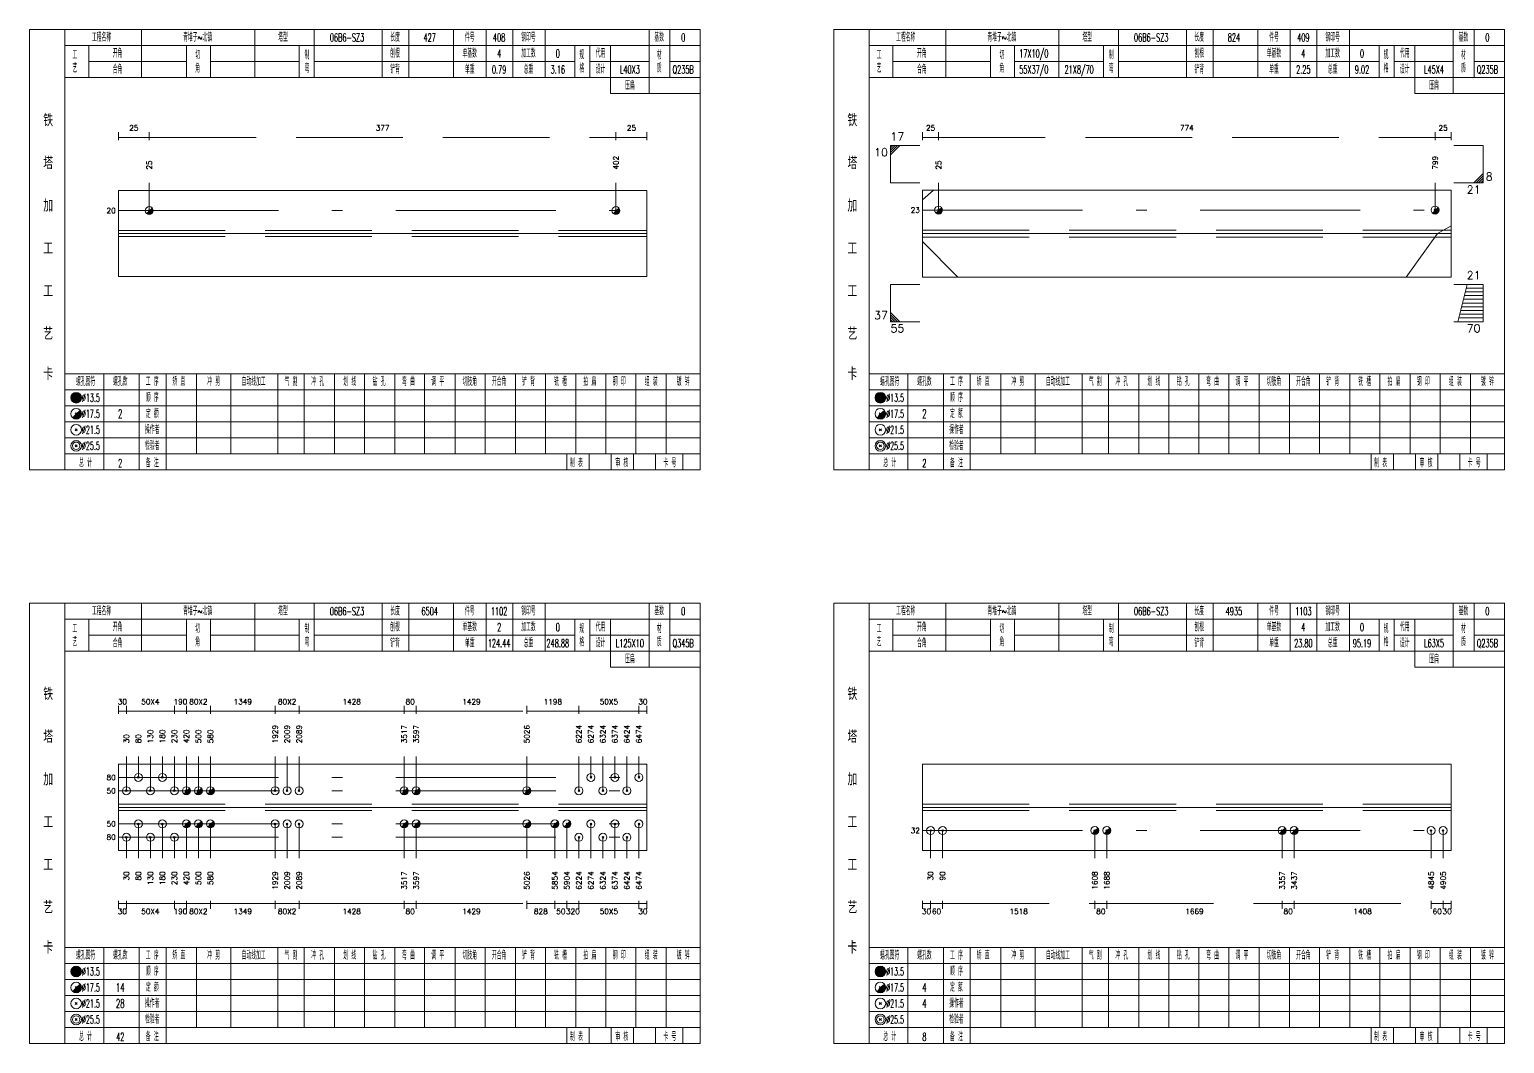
# Model space of a CAD drawing. Extents: x 0 to 30090, y 0 to 380.
# Drawn here: x 13563 to 14116, y 0 to 380 of the extents above; entities that cross this region are included whole.
import ezdxf
from ezdxf.enums import TextEntityAlignment as Align

# ---------------------------------------------------------------- set-up
doc = ezdxf.new("R2010")
doc.units = 0
doc.header["$LTSCALE"] = 20
doc.header["$MEASUREMENT"] = 0
doc.linetypes.add('一点画线', pattern=[5.2, 3, -1, 0.2, -1])
doc.linetypes.add('虚线', pattern=[2.75, 2, -0.75])
doc.layers.get('0').update_dxf_attribs({"linetype": 'CONTINUOUS', "lineweight": 25})
for name, color, linetype, lineweight in [('1', 7, 'CONTINUOUS', 25), ('4', 7, 'CONTINUOUS', 25), ('5', 7, 'CONTINUOUS', 25)]:
    doc.layers.add(name, color=color, linetype=linetype, lineweight=lineweight)
doc.styles.get("Standard").update_dxf_attribs({"font": 'simplex', "width": 0.7, "bigfont": 'gbhzfs.shx'})

# ---------------------------------------------------------------- blocks, each defined once
blk = doc.blocks.new('孔21.5')
at = {"layer": '5', "color": 7, "linetype": 'Continuous', "lineweight": 13}
for p, q in [((-0.2, -0.2), (0.2, 0.2)), ((-0.2, 0.2), (0.2, -0.2))]:
    blk.add_line(p, q, dxfattribs=at)
blk.add_circle((0, 0), 1, dxfattribs=at)
blk = doc.blocks.new('孔17.5')
at = {"layer": '5', "color": 7, "linetype": 'Continuous', "lineweight": 13}
for p, q in [((-0.2, -0.2), (0.2, 0.2)), ((-0.2, 0.2), (0.2, -0.2))]:
    blk.add_line(p, q, dxfattribs=at)
blk.add_circle((0, 0), 1, dxfattribs=at)
for radius in [0.9, 0.8, 0.7, 0.6, 0.5, 0.4, 0.3, 0.2, 0.1]:
    blk.add_arc((0, 0), radius, 225, 45, dxfattribs=at)

msp = doc.modelspace()

# ---------------------------------------------------------------- linework, layer by layer
at = {"color": 8, "linetype": '虚线', "lineweight": 9}
for p, q in [((13596.3, 338.5), (13596.3, 341.5)), ((13596.3, 339.5), (13607.9, 339.5)), ((13607.9, 338.5), (13607.9, 341.5)), ((13607.9, 338.5), (13607.9, 341.5)), ((13607.9, 339.5), (13782.8, 339.5)), ((13782.8, 338.5), (13782.8, 341.5)), ((13782.8, 338.5), (13782.8, 341.5)), ((13782.8, 339.5), (13794.4, 339.5)), ((13794.4, 338.5), (13794.4, 341.5)), ((13897.7, 338.5), (13897.7, 341.5)), ((13897.7, 339.5), (13903.71, 339.5)), ((13903.71, 338.5), (13903.71, 341.5)), ((13903.71, 338.5), (13903.71, 341.5)), ((13903.71, 339.5), (14089.79, 339.5)), ((14089.79, 338.5), (14089.79, 341.5)), ((14089.79, 338.5), (14089.79, 341.5)), ((14089.79, 339.5), (14095.8, 339.5)), ((14095.8, 338.5), (14095.8, 341.5)), ((13596.3, 123.5), (13596.3, 126.5)), ((13596.3, 124.5), (13599.3, 124.5)), ((13599.3, 123.5), (13599.3, 126.5)), ((13599.3, 123.5), (13599.3, 126.5)), ((13599.3, 124.5), (13617.3, 124.5)), ((13617.3, 123.5), (13617.3, 126.5)), ((13617.3, 123.5), (13617.3, 126.5)), ((13617.3, 124.5), (13621.8, 124.5)), ((13621.8, 123.5), (13621.8, 126.5)), ((13621.8, 123.5), (13621.8, 126.5)), ((13621.8, 124.5), (13630.8, 124.5)), ((13630.8, 123.5), (13630.8, 126.5)), ((13630.8, 123.5), (13630.8, 126.5)), ((13630.8, 124.5), (13655.05, 124.5)), ((13655.05, 123.5), (13655.05, 126.5)), ((13655.05, 123.5), (13655.05, 126.5)), ((13655.05, 124.5), (13664.05, 124.5)), ((13664.05, 123.5), (13664.05, 126.5)), ((13664.05, 123.5), (13664.05, 126.5)), ((13664.05, 124.5), (13703.42, 124.5)), ((13703.42, 123.5), (13703.42, 126.5)), ((13703.42, 123.5), (13703.42, 126.5)), ((13703.42, 124.5), (13707.92, 124.5)), ((13707.92, 123.5), (13707.92, 126.5)), ((13707.92, 123.5), (13707.92, 126.5)), ((13707.92, 124.5), (13749.38, 124.5)), ((13749.38, 123.5), (13749.38, 126.5)), ((13749.38, 123.5), (13749.38, 126.5)), ((13749.38, 124.5), (13768.9, 124.5)), ((13768.9, 123.5), (13768.9, 126.5)), ((13768.9, 123.5), (13768.9, 126.5)), ((13768.9, 124.5), (13791.4, 124.5)), ((13791.4, 123.5), (13791.4, 126.5)), ((13791.4, 123.5), (13791.4, 126.5)), ((13791.4, 124.5), (13794.4, 124.5)), ((13794.4, 123.5), (13794.4, 126.5)), ((13596.3, 53.5), (13596.3, 50.5)), ((13596.3, 52.5), (13599.3, 52.5)), ((13599.3, 53.5), (13599.3, 50.5)), ((13599.3, 53.5), (13599.3, 50.5)), ((13599.3, 52.5), (13617.3, 52.5)), ((13617.3, 53.5), (13617.3, 50.5)), ((13617.3, 53.5), (13617.3, 50.5)), ((13617.3, 52.5), (13621.8, 52.5)), ((13621.8, 53.5), (13621.8, 50.5)), ((13621.8, 53.5), (13621.8, 50.5)), ((13621.8, 52.5), (13630.8, 52.5)), ((13630.8, 53.5), (13630.8, 50.5)), ((13630.8, 53.5), (13630.8, 50.5)), ((13630.8, 52.5), (13655.05, 52.5)), ((13655.05, 53.5), (13655.05, 50.5)), ((13655.05, 53.5), (13655.05, 50.5)), ((13655.05, 52.5), (13664.05, 52.5)), ((13664.05, 53.5), (13664.05, 50.5)), ((13664.05, 53.5), (13664.05, 50.5)), ((13664.05, 52.5), (13703.42, 52.5)), ((13703.42, 53.5), (13703.42, 50.5)), ((13703.42, 53.5), (13703.42, 50.5)), ((13703.42, 52.5), (13707.92, 52.5)), ((13707.92, 53.5), (13707.92, 50.5)), ((13707.92, 53.5), (13707.92, 50.5)), ((13707.92, 52.5), (13749.38, 52.5)), ((13749.38, 53.5), (13749.38, 50.5)), ((13749.38, 53.5), (13749.38, 50.5)), ((13749.38, 52.5), (13759.9, 52.5)), ((13759.9, 53.5), (13759.9, 50.5)), ((13759.9, 53.5), (13759.9, 50.5)), ((13759.9, 52.5), (13764.4, 52.5)), ((13764.4, 53.5), (13764.4, 50.5)), ((13764.4, 53.5), (13764.4, 50.5)), ((13764.4, 52.5), (13768.9, 52.5)), ((13768.9, 53.5), (13768.9, 50.5)), ((13768.9, 53.5), (13768.9, 50.5)), ((13768.9, 52.5), (13791.4, 52.5)), ((13791.4, 53.5), (13791.4, 50.5)), ((13791.4, 53.5), (13791.4, 50.5)), ((13791.4, 52.5), (13794.4, 52.5)), ((13794.4, 53.5), (13794.4, 50.5)), ((13897.7, 53.5), (13897.7, 50.5)), ((13897.7, 52.5), (13900.7, 52.5)), ((13900.7, 53.5), (13900.7, 50.5)), ((13900.7, 53.5), (13900.7, 50.5)), ((13900.7, 52.5), (13905.2, 52.5)), ((13905.2, 53.5), (13905.2, 50.5)), ((13905.2, 53.5), (13905.2, 50.5)), ((13905.2, 52.5), (13962.25, 52.5)), ((13962.25, 53.5), (13962.25, 50.5)), ((13962.25, 53.5), (13962.25, 50.5)), ((13962.25, 52.5), (13966.75, 52.5)), ((13966.75, 53.5), (13966.75, 50.5)), ((13966.75, 53.5), (13966.75, 50.5)), ((13966.75, 52.5), (14032.46, 52.5)), ((14032.46, 53.5), (14032.46, 50.5)), ((14032.46, 53.5), (14032.46, 50.5)), ((14032.46, 52.5), (14036.96, 52.5)), ((14036.96, 53.5), (14036.96, 50.5)), ((14036.96, 53.5), (14036.96, 50.5)), ((14036.96, 52.5), (14088.3, 52.5)), ((14088.3, 53.5), (14088.3, 50.5)), ((14088.3, 53.5), (14088.3, 50.5)), ((14088.3, 52.5), (14092.8, 52.5)), ((14092.8, 53.5), (14092.8, 50.5)), ((14092.8, 53.5), (14092.8, 50.5)), ((14092.8, 52.5), (14095.8, 52.5)), ((14095.8, 53.5), (14095.8, 50.5))]:
    msp.add_line(p, q, dxfattribs=at)
at = {"color": 7, "linetype": 'Continuous', "lineweight": 13}
for p, q in [((13885.7, 336.5), (13896.7, 336.5)), ((13885.7, 322.5), (13885.7, 336.5)), ((13886.57, 336.5), (13885.7, 335.62)), ((13887.45, 336.5), (13885.7, 334.75)), ((13888.32, 336.5), (13885.7, 333.88)), ((13889.2, 336.5), (13885.7, 333)), ((14107.8, 336.5), (14096.8, 336.5)), ((14107.8, 322.5), (14107.8, 336.5)), ((13607.9, 312.12), (13607.9, 322.5)), ((13782.8, 312.12), (13782.8, 322.5)), ((13885.7, 322.5), (13896.7, 322.5)), ((13903.71, 312.33), (13903.71, 322.5)), ((14089.79, 312.33), (14089.79, 322.5)), ((14107.8, 322.5), (14096.8, 322.5)), ((14104.3, 322.5), (14107.8, 326)), ((14105.17, 322.5), (14107.8, 325.12)), ((14106.05, 322.5), (14107.8, 324.25)), ((14106.92, 322.5), (14107.8, 323.38)), ((13897.7, 316.2), (13901.79, 319.83)), ((14095.8, 306.4), (14090.75, 303.5)), ((13897.7, 300.6), (13910.92, 287.17)), ((14090.75, 303.5), (14078.97, 287.17)), ((13885.7, 284.5), (13896.7, 284.5)), ((13885.7, 284.5), (13885.7, 270.5)), ((14107.8, 284.5), (14096.8, 284.5)), ((14101.8, 284.5), (14098.3, 270.5)), ((14107.8, 283.1), (14101.45, 283.1)), ((14107.8, 284.5), (14107.8, 270.5)), ((14107.8, 277.5), (14100.05, 277.5)), ((14107.8, 278.9), (14100.4, 278.9)), ((14107.8, 280.3), (14100.75, 280.3)), ((14107.8, 281.7), (14101.1, 281.7)), ((13889.2, 270.5), (13885.7, 274)), ((13888.32, 270.5), (13885.7, 273.12)), ((13887.45, 270.5), (13885.7, 272.25)), ((13886.57, 270.5), (13885.7, 271.38)), ((14107.8, 271.9), (14098.65, 271.9)), ((14107.8, 273.3), (14099, 273.3)), ((14107.8, 274.7), (14099.35, 274.7)), ((14107.8, 276.1), (14099.7, 276.1)), ((13885.7, 270.5), (13896.7, 270.5)), ((14107.8, 270.5), (14096.8, 270.5)), ((13599.3, 94.7), (13599.3, 107.5)), ((13603.8, 99.7), (13603.8, 107.5)), ((13608.3, 94.7), (13608.3, 107.5)), ((13612.8, 99.7), (13612.8, 107.5)), ((13617.3, 94.7), (13617.3, 107.5)), ((13621.8, 94.7), (13621.8, 107.5)), ((13626.3, 94.7), (13626.3, 107.5)), ((13630.8, 94.7), (13630.8, 107.5)), ((13655.05, 94.7), (13655.05, 107.5)), ((13659.55, 94.7), (13659.55, 107.5)), ((13664.05, 94.7), (13664.05, 107.5)), ((13703.42, 94.7), (13703.42, 107.5)), ((13707.92, 94.7), (13707.92, 107.5)), ((13749.38, 94.7), (13749.38, 107.5)), ((13768.9, 94.7), (13768.9, 107.5)), ((13773.4, 99.7), (13773.4, 107.5)), ((13777.9, 94.7), (13777.9, 107.5)), ((13782.4, 99.7), (13782.4, 107.5)), ((13786.9, 94.7), (13786.9, 107.5)), ((13791.4, 99.7), (13791.4, 107.5)), ((13603.8, 82.3), (13603.8, 69.5)), ((13612.8, 82.3), (13612.8, 69.5)), ((13621.8, 82.3), (13621.8, 69.5)), ((13626.3, 82.3), (13626.3, 69.5)), ((13630.8, 82.3), (13630.8, 69.5)), ((13655.05, 82.3), (13655.05, 69.5)), ((13659.55, 82.3), (13659.55, 69.5)), ((13664.05, 82.3), (13664.05, 69.5)), ((13703.42, 82.3), (13703.42, 69.5)), ((13707.92, 82.3), (13707.92, 69.5)), ((13749.38, 82.3), (13749.38, 69.5)), ((13759.9, 82.3), (13759.9, 69.5)), ((13764.4, 82.3), (13764.4, 69.5)), ((13773.4, 82.3), (13773.4, 69.5)), ((13782.4, 82.3), (13782.4, 69.5)), ((13791.4, 82.3), (13791.4, 69.5)), ((13900.7, 79.81), (13900.7, 69.5)), ((13905.2, 79.81), (13905.2, 69.5)), ((13962.25, 79.81), (13962.25, 69.5)), ((13966.75, 79.81), (13966.75, 69.5)), ((14032.46, 79.81), (14032.46, 69.5)), ((14036.96, 79.81), (14036.96, 69.5)), ((14088.3, 79.81), (14088.3, 69.5)), ((14092.8, 79.81), (14092.8, 69.5)), ((13599.3, 77.3), (13599.3, 69.5)), ((13608.3, 77.3), (13608.3, 69.5)), ((13617.3, 77.3), (13617.3, 69.5)), ((13768.9, 77.3), (13768.9, 69.5)), ((13777.9, 77.3), (13777.9, 69.5)), ((13786.9, 77.3), (13786.9, 69.5))]:
    msp.add_line(p, q, dxfattribs=at)
at = {"color": 7, "linetype": 'Continuous', "lineweight": 18}
for p, q in [((13596.3, 319.62), (13596.3, 287.38)), ((13596.3, 319.62), (13794.4, 319.62)), ((13794.4, 319.62), (13794.4, 287.38)), ((13897.7, 319.83), (13897.7, 287.17)), ((13897.7, 319.83), (14095.8, 319.83)), ((14095.8, 319.83), (14095.8, 287.17)), ((13596.3, 303.5), (13794.4, 303.5)), ((13897.7, 303.5), (14095.8, 303.5)), ((13596.3, 104.7), (13596.3, 72.3)), ((13596.3, 104.7), (13794.4, 104.7)), ((13794.4, 104.7), (13794.4, 72.3)), ((13897.7, 104.69), (13897.7, 72.31)), ((13897.7, 104.69), (14095.8, 104.69)), ((14095.8, 104.69), (14095.8, 72.31)), ((13596.3, 88.5), (13794.4, 88.5)), ((13897.7, 88.5), (14095.8, 88.5))]:
    msp.add_line(p, q, dxfattribs=at)
at = {"color": 3, "linetype": '一点画线', "lineweight": 13}
for p, q in [((13596.3, 312.12), (13794.4, 312.12)), ((13897.7, 312.33), (14095.8, 312.33)), ((13596.3, 99.7), (13794.4, 99.7)), ((13596.3, 94.7), (13794.4, 94.7)), ((13596.3, 82.3), (13794.4, 82.3)), ((13897.7, 79.81), (14095.8, 79.81)), ((13596.3, 77.3), (13794.4, 77.3))]:
    msp.add_line(p, q, dxfattribs=at)
at = {"color": 1, "linetype": '虚线', "lineweight": 18}
for p, q in [((13596.3, 304.62), (13794.4, 304.62)), ((13897.7, 304.83), (14095.8, 304.83)), ((13596.3, 302.38), (13794.4, 302.38)), ((13897.7, 302.17), (14095.8, 302.17)), ((13596.3, 89.7), (13794.4, 89.7)), ((13897.7, 89.69), (14095.8, 89.69)), ((13596.3, 87.3), (13794.4, 87.3)), ((13897.7, 87.31), (14095.8, 87.31))]:
    msp.add_line(p, q, dxfattribs=at)
at = {"layer": '1', "color": 7, "linetype": 'Continuous', "lineweight": 18}
for p, q in [((13596.3, 287.38), (13794.4, 287.38)), ((13897.7, 287.17), (14095.8, 287.17)), ((13596.3, 72.3), (13794.4, 72.3)), ((13897.7, 72.31), (14095.8, 72.31))]:
    msp.add_line(p, q, dxfattribs=at)
at = {"layer": '4', "color": 1, "linetype": 'Continuous', "lineweight": 18}
for p, q in [((13576.3, 215), (13576.3, 380)), ((13605, 362), (13605, 380)), ((13647.4, 362), (13647.4, 380)), ((13669.7, 362), (13669.7, 380)), ((13695.2, 362), (13695.2, 380)), ((13705.2, 362), (13705.2, 380)), ((13721.9, 362), (13721.9, 380)), ((13734.1, 362), (13734.1, 380)), ((13744.1, 362), (13744.1, 380)), ((13756.3, 362), (13756.3, 380)), ((13795.2, 356), (13795.2, 380)), ((13803, 362), (13803, 380)), ((13877.7, 215), (13877.7, 380)), ((13906.4, 362), (13906.4, 380)), ((13948.8, 362), (13948.8, 380)), ((13971.1, 362), (13971.1, 380)), ((13996.6, 362), (13996.6, 380)), ((14006.6, 362), (14006.6, 380)), ((14023.3, 362), (14023.3, 380)), ((14035.5, 362), (14035.5, 380)), ((14045.5, 362), (14045.5, 380)), ((14057.7, 362), (14057.7, 380)), ((14096.6, 356), (14096.6, 380)), ((14104.4, 362), (14104.4, 380)), ((13576.3, 374), (13814.4, 374)), ((13585.2, 362), (13585.2, 374)), ((13621.8, 362), (13621.8, 374)), ((13630.8, 362), (13630.8, 374)), ((13664.1, 362), (13664.1, 374)), ((13767.4, 362), (13767.4, 374)), ((13773, 362), (13773, 374)), ((13780.8, 356), (13780.8, 374)), ((13877.7, 374), (14115.8, 374)), ((13886.6, 362), (13886.6, 374)), ((13923.2, 362), (13923.2, 374)), ((13932.2, 362), (13932.2, 374)), ((13965.5, 362), (13965.5, 374)), ((14068.8, 362), (14068.8, 374)), ((14074.4, 362), (14074.4, 374)), ((14082.2, 356), (14082.2, 374)), ((13585.2, 368), (13621.8, 368)), ((13630.8, 368), (13664.1, 368)), ((13669.7, 368), (13767.4, 368)), ((13773, 368), (13795.2, 368)), ((13803, 368), (13814.4, 368)), ((13886.6, 368), (13923.2, 368)), ((13932.2, 368), (13965.5, 368)), ((13971.1, 368), (14068.8, 368)), ((14074.4, 368), (14096.6, 368)), ((14104.4, 368), (14115.8, 368)), ((13576.3, 362), (13814.4, 362)), ((13877.7, 362), (14115.8, 362)), ((13780.8, 356), (13814.4, 356)), ((14082.2, 356), (14115.8, 356)), ((13576.3, 251), (13814.4, 251)), ((13590.8, 215), (13590.8, 251)), ((13604.1, 215), (13604.1, 251)), ((13614.2, 215), (13614.2, 251)), ((13625.6, 221), (13625.6, 251)), ((13638.5, 221), (13638.5, 251)), ((13656.1, 221), (13656.1, 251)), ((13666, 221), (13666, 251)), ((13677.3, 221), (13677.3, 251)), ((13688.6, 221), (13688.6, 251)), ((13699.9, 221), (13699.9, 251)), ((13711.1, 221), (13711.1, 251)), ((13722.5, 221), (13722.5, 251)), ((13733.8, 221), (13733.8, 251)), ((13745.1, 221), (13745.1, 251)), ((13756.4, 221), (13756.4, 251)), ((13767.7, 221), (13767.7, 251)), ((13779, 221), (13779, 251)), ((13790.3, 221), (13790.3, 251)), ((13801.6, 221), (13801.6, 251)), ((13877.7, 251), (14115.8, 251)), ((13892.2, 215), (13892.2, 251)), ((13905.5, 215), (13905.5, 251)), ((13915.6, 215), (13915.6, 251)), ((13927, 221), (13927, 251)), ((13939.9, 221), (13939.9, 251)), ((13957.5, 221), (13957.5, 251)), ((13967.4, 221), (13967.4, 251)), ((13978.7, 221), (13978.7, 251)), ((13990, 221), (13990, 251)), ((14001.3, 221), (14001.3, 251)), ((14012.5, 221), (14012.5, 251)), ((14023.9, 221), (14023.9, 251)), ((14035.2, 221), (14035.2, 251)), ((14046.5, 221), (14046.5, 251)), ((14057.8, 221), (14057.8, 251)), ((14069.1, 221), (14069.1, 251)), ((14080.4, 221), (14080.4, 251)), ((14091.7, 221), (14091.7, 251)), ((14103, 221), (14103, 251)), ((13576.3, 245), (13814.4, 245)), ((13877.7, 245), (14115.8, 245)), ((13576.3, 239), (13814.4, 239)), ((13877.7, 239), (14115.8, 239)), ((13576.3, 233), (13814.4, 233)), ((13877.7, 233), (14115.8, 233)), ((13576.3, 227), (13814.4, 227)), ((13877.7, 227), (14115.8, 227)), ((13576.3, 221), (13814.4, 221)), ((13764.4, 215), (13764.4, 221)), ((13772.8, 215), (13772.8, 221)), ((13781, 215), (13781, 221)), ((13789.4, 215), (13789.4, 221)), ((13797.6, 215), (13797.6, 221)), ((13807.9, 215), (13807.9, 221)), ((13877.7, 221), (14115.8, 221)), ((14065.8, 215), (14065.8, 221)), ((14074.2, 215), (14074.2, 221)), ((14082.4, 215), (14082.4, 221)), ((14090.8, 215), (14090.8, 221)), ((14099, 215), (14099, 221)), ((14109.3, 215), (14109.3, 221)), ((13576.3, 0), (13576.3, 165)), ((13605, 147), (13605, 165)), ((13647.4, 147), (13647.4, 165)), ((13669.7, 147), (13669.7, 165)), ((13695.2, 147), (13695.2, 165)), ((13705.2, 147), (13705.2, 165)), ((13721.9, 147), (13721.9, 165)), ((13734.1, 147), (13734.1, 165)), ((13744.1, 147), (13744.1, 165)), ((13756.3, 147), (13756.3, 165)), ((13795.2, 141), (13795.2, 165)), ((13803, 147), (13803, 165)), ((13877.7, 0), (13877.7, 165)), ((13906.4, 147), (13906.4, 165)), ((13948.8, 147), (13948.8, 165)), ((13971.1, 147), (13971.1, 165)), ((13996.6, 147), (13996.6, 165)), ((14006.6, 147), (14006.6, 165)), ((14023.3, 147), (14023.3, 165)), ((14035.5, 147), (14035.5, 165)), ((14045.5, 147), (14045.5, 165)), ((14057.7, 147), (14057.7, 165)), ((14096.6, 141), (14096.6, 165)), ((14104.4, 147), (14104.4, 165)), ((13576.3, 159), (13814.4, 159)), ((13585.2, 147), (13585.2, 159)), ((13621.8, 147), (13621.8, 159)), ((13630.8, 147), (13630.8, 159)), ((13664.1, 147), (13664.1, 159)), ((13767.4, 147), (13767.4, 159)), ((13773, 147), (13773, 159)), ((13780.8, 141), (13780.8, 159)), ((13877.7, 159), (14115.8, 159)), ((13886.6, 147), (13886.6, 159)), ((13923.2, 147), (13923.2, 159)), ((13932.2, 147), (13932.2, 159)), ((13965.5, 147), (13965.5, 159)), ((14068.8, 147), (14068.8, 159)), ((14074.4, 147), (14074.4, 159)), ((14082.2, 141), (14082.2, 159)), ((13585.2, 153), (13621.8, 153)), ((13630.8, 153), (13664.1, 153)), ((13669.7, 153), (13767.4, 153)), ((13773, 153), (13795.2, 153)), ((13803, 153), (13814.4, 153)), ((13886.6, 153), (13923.2, 153)), ((13932.2, 153), (13965.5, 153)), ((13971.1, 153), (14068.8, 153)), ((14074.4, 153), (14096.6, 153)), ((14104.4, 153), (14115.8, 153)), ((13576.3, 147), (13814.4, 147)), ((13877.7, 147), (14115.8, 147)), ((13780.8, 141), (13814.4, 141)), ((14082.2, 141), (14115.8, 141)), ((13576.3, 36), (13814.4, 36)), ((13590.8, 0), (13590.8, 36)), ((13604.1, 0), (13604.1, 36)), ((13614.2, 0), (13614.2, 36)), ((13625.6, 6), (13625.6, 36)), ((13638.5, 6), (13638.5, 36)), ((13656.1, 6), (13656.1, 36)), ((13666, 6), (13666, 36)), ((13677.3, 6), (13677.3, 36)), ((13688.6, 6), (13688.6, 36)), ((13699.9, 6), (13699.9, 36)), ((13711.1, 6), (13711.1, 36)), ((13722.5, 6), (13722.5, 36)), ((13733.8, 6), (13733.8, 36)), ((13745.1, 6), (13745.1, 36)), ((13756.4, 6), (13756.4, 36)), ((13767.7, 6), (13767.7, 36)), ((13779, 6), (13779, 36)), ((13790.3, 6), (13790.3, 36)), ((13801.6, 6), (13801.6, 36)), ((13877.7, 36), (14115.8, 36)), ((13892.2, 0), (13892.2, 36)), ((13905.5, 0), (13905.5, 36)), ((13915.6, 0), (13915.6, 36)), ((13927, 6), (13927, 36)), ((13939.9, 6), (13939.9, 36)), ((13957.5, 6), (13957.5, 36)), ((13967.4, 6), (13967.4, 36)), ((13978.7, 6), (13978.7, 36)), ((13990, 6), (13990, 36)), ((14001.3, 6), (14001.3, 36)), ((14012.5, 6), (14012.5, 36)), ((14023.9, 6), (14023.9, 36)), ((14035.2, 6), (14035.2, 36)), ((14046.5, 6), (14046.5, 36)), ((14057.8, 6), (14057.8, 36)), ((14069.1, 6), (14069.1, 36)), ((14080.4, 6), (14080.4, 36)), ((14091.7, 6), (14091.7, 36)), ((14103, 6), (14103, 36)), ((13576.3, 30), (13814.4, 30)), ((13877.7, 30), (14115.8, 30)), ((13576.3, 24), (13814.4, 24)), ((13877.7, 24), (14115.8, 24)), ((13576.3, 18), (13814.4, 18)), ((13877.7, 18), (14115.8, 18)), ((13576.3, 12), (13814.4, 12)), ((13877.7, 12), (14115.8, 12)), ((13576.3, 6), (13814.4, 6)), ((13764.4, 0), (13764.4, 6)), ((13772.8, 0), (13772.8, 6)), ((13781, 0), (13781, 6)), ((13789.4, 0), (13789.4, 6)), ((13797.6, 0), (13797.6, 6)), ((13807.9, 0), (13807.9, 6)), ((13877.7, 6), (14115.8, 6)), ((14065.8, 0), (14065.8, 6)), ((14074.2, 0), (14074.2, 6)), ((14082.4, 0), (14082.4, 6)), ((14090.8, 0), (14090.8, 6)), ((14099, 0), (14099, 6)), ((14109.3, 0), (14109.3, 6))]:
    msp.add_line(p, q, dxfattribs=at)
at = {"layer": '4', "color": 7, "linetype": 'Continuous', "lineweight": 13}
for p, q in [((13580.3, 241.8), (13580.7, 242.2)), ((13580.7, 241.8), (13580.3, 242.2)), ((13881.7, 241.8), (13882.1, 242.2)), ((13882.1, 241.8), (13881.7, 242.2)), ((13580.1, 235.6), (13580.9, 236.4)), ((13580.1, 236.4), (13580.9, 235.6)), ((13881.5, 235.6), (13882.3, 236.4)), ((13881.5, 236.4), (13882.3, 235.6)), ((13580.1, 229.6), (13580.9, 230.4)), ((13580.1, 230.4), (13580.9, 229.6)), ((13881.5, 229.6), (13882.3, 230.4)), ((13881.5, 230.4), (13882.3, 229.6)), ((13580.1, 223.6), (13580.9, 224.4)), ((13580.1, 224.4), (13580.9, 223.6)), ((13881.5, 223.6), (13882.3, 224.4)), ((13881.5, 224.4), (13882.3, 223.6)), ((13580.3, 26.8), (13580.7, 27.2)), ((13580.7, 26.8), (13580.3, 27.2)), ((13881.7, 26.8), (13882.1, 27.2)), ((13882.1, 26.8), (13881.7, 27.2)), ((13580.1, 20.6), (13580.9, 21.4)), ((13580.1, 21.4), (13580.9, 20.6)), ((13881.5, 20.6), (13882.3, 21.4)), ((13881.5, 21.4), (13882.3, 20.6)), ((13580.1, 14.6), (13580.9, 15.4)), ((13580.1, 15.4), (13580.9, 14.6)), ((13881.5, 14.6), (13882.3, 15.4)), ((13881.5, 15.4), (13882.3, 14.6)), ((13580.1, 8.6), (13580.9, 9.4)), ((13580.1, 9.4), (13580.9, 8.6)), ((13881.5, 8.6), (13882.3, 9.4)), ((13881.5, 9.4), (13882.3, 8.6))]:
    msp.add_line(p, q, dxfattribs=at)
at = {"layer": '4', "color": 1, "linetype": 'Continuous', "lineweight": 18}
for points in [[(13563, 380), (13563, 215), (13814.4, 215), (13814.4, 380)], [(13864.4, 380), (13864.4, 215), (14115.8, 215), (14115.8, 380)], [(13563, 165), (13563, 0), (13814.4, 0), (13814.4, 165)], [(13864.4, 165), (13864.4, 0), (14115.8, 0), (14115.8, 165)]]:
    msp.add_lwpolyline(points, close=True, dxfattribs=at)
at = {"layer": '4', "color": 7, "linetype": 'Continuous', "lineweight": 13}
for centre, radius in [((13580.5, 242), 2), ((13580.5, 242), 1.8), ((13580.5, 242), 1.6), ((13580.5, 242), 1.4), ((13881.9, 242), 2), ((13881.9, 242), 1.8), ((13881.9, 242), 1.6), ((13881.9, 242), 1.4), ((13580.5, 236), 2), ((13580.5, 242), 1.2), ((13580.5, 242), 1), ((13580.5, 242), 0.8), ((13580.5, 242), 0.6), ((13580.5, 242), 0.4), ((13580.5, 242), 0.2), ((13881.9, 236), 2), ((13881.9, 242), 1.2), ((13881.9, 242), 1), ((13881.9, 242), 0.8), ((13881.9, 242), 0.6), ((13881.9, 242), 0.4), ((13881.9, 242), 0.2), ((13580.5, 230), 2), ((13881.9, 230), 2), ((13580.5, 224), 2), ((13580.5, 224), 1.4), ((13881.9, 224), 2), ((13881.9, 224), 1.4), ((13580.5, 27), 2), ((13580.5, 27), 1.8), ((13580.5, 27), 1.6), ((13580.5, 27), 1.4), ((13580.5, 27), 1.2), ((13580.5, 27), 1), ((13580.5, 27), 0.8), ((13881.9, 27), 2), ((13881.9, 27), 1.8), ((13881.9, 27), 1.6), ((13881.9, 27), 1.4), ((13881.9, 27), 1.2), ((13881.9, 27), 1), ((13881.9, 27), 0.8), ((13580.5, 21), 2), ((13580.5, 27), 0.6), ((13580.5, 27), 0.4), ((13580.5, 27), 0.2), ((13881.9, 21), 2), ((13881.9, 27), 0.6), ((13881.9, 27), 0.4), ((13881.9, 27), 0.2), ((13580.5, 15), 2), ((13881.9, 15), 2), ((13580.5, 9), 2), ((13580.5, 9), 1.4), ((13881.9, 9), 2), ((13881.9, 9), 1.4)]:
    msp.add_circle(centre, radius, dxfattribs=at)
for centre, radius in [((13580.5, 236), 1.8), ((13580.5, 236), 1.6), ((13580.5, 236), 1.4), ((13580.5, 236), 1.2), ((13580.5, 236), 1), ((13580.5, 236), 0.8), ((13580.5, 236), 0.6), ((13580.5, 236), 0.4), ((13580.5, 236), 0.2), ((13881.9, 236), 1.8), ((13881.9, 236), 1.6), ((13881.9, 236), 1.4), ((13881.9, 236), 1.2), ((13881.9, 236), 1), ((13881.9, 236), 0.8), ((13881.9, 236), 0.6), ((13881.9, 236), 0.4), ((13881.9, 236), 0.2), ((13580.5, 21), 1.8), ((13580.5, 21), 1.6), ((13881.9, 21), 1.8), ((13881.9, 21), 1.6), ((13580.5, 21), 1.4), ((13580.5, 21), 1.2), ((13580.5, 21), 1), ((13580.5, 21), 0.8), ((13580.5, 21), 0.6), ((13580.5, 21), 0.4), ((13580.5, 21), 0.2), ((13881.9, 21), 1.4), ((13881.9, 21), 1.2), ((13881.9, 21), 1), ((13881.9, 21), 0.8), ((13881.9, 21), 0.6), ((13881.9, 21), 0.4), ((13881.9, 21), 0.2)]:
    msp.add_arc(centre, radius, 225, 45, dxfattribs=at)

# ---------------------------------------------------------------- block references
at = {"color": 7, "linetype": 'Continuous', "lineweight": 13, "xscale": 1.5, "yscale": 1.5, "zscale": 1.5}
for name, p in [('孔17.5', (13607.9, 312.12)), ('孔17.5', (13782.8, 312.12)), ('孔17.5', (13903.71, 312.33)), ('孔17.5', (14089.79, 312.33)), ('孔21.5', (13603.8, 99.7)), ('孔21.5', (13612.8, 99.7)), ('孔21.5', (13773.4, 99.7)), ('孔21.5', (13782.4, 99.7)), ('孔21.5', (13791.4, 99.7)), ('孔21.5', (13599.3, 94.7)), ('孔21.5', (13608.3, 94.7)), ('孔21.5', (13617.3, 94.7)), ('孔17.5', (13621.8, 94.7)), ('孔17.5', (13626.3, 94.7)), ('孔17.5', (13630.8, 94.7)), ('孔21.5', (13655.05, 94.7)), ('孔21.5', (13659.55, 94.7)), ('孔21.5', (13664.05, 94.7)), ('孔17.5', (13703.42, 94.7)), ('孔17.5', (13707.92, 94.7)), ('孔17.5', (13749.38, 94.7)), ('孔21.5', (13768.9, 94.7)), ('孔21.5', (13777.9, 94.7)), ('孔21.5', (13786.9, 94.7))]:
    msp.add_blockref(name, p, dxfattribs=at)
at = {"layer": '1', "color": 7, "linetype": 'Continuous', "lineweight": 13, "xscale": 1.5, "yscale": 1.5, "zscale": 1.5}
for name, p in [('孔21.5', (13603.8, 82.3)), ('孔21.5', (13612.8, 82.3)), ('孔17.5', (13621.8, 82.3)), ('孔17.5', (13626.3, 82.3)), ('孔17.5', (13630.8, 82.3)), ('孔21.5', (13655.05, 82.3)), ('孔21.5', (13659.55, 82.3)), ('孔21.5', (13664.05, 82.3)), ('孔17.5', (13703.42, 82.3)), ('孔17.5', (13707.92, 82.3)), ('孔17.5', (13749.38, 82.3)), ('孔17.5', (13759.9, 82.3)), ('孔17.5', (13764.4, 82.3)), ('孔21.5', (13773.4, 82.3)), ('孔21.5', (13782.4, 82.3)), ('孔21.5', (13791.4, 82.3)), ('孔21.5', (13599.3, 77.3)), ('孔21.5', (13608.3, 77.3)), ('孔21.5', (13617.3, 77.3)), ('孔21.5', (13768.9, 77.3)), ('孔21.5', (13777.9, 77.3)), ('孔21.5', (13786.9, 77.3)), ('孔21.5', (13900.7, 79.81)), ('孔21.5', (13905.2, 79.81)), ('孔17.5', (13962.25, 79.81)), ('孔17.5', (13966.75, 79.81)), ('孔17.5', (14032.46, 79.81)), ('孔17.5', (14036.96, 79.81)), ('孔21.5', (14088.3, 79.81)), ('孔21.5', (14092.8, 79.81))]:
    msp.add_blockref(name, p, dxfattribs=at)

# ---------------------------------------------------------------- texts
at = {"color": 8, "linetype": 'Continuous', "lineweight": 9}
for s, p in [('25', (13602.1, 341.5)), ('377', (13695.35, 341.5)), ('25', (13788.6, 341.5)), ('25', (13900.71, 341.5)), ('774', (13996.75, 341.5)), ('25', (14092.79, 341.5)), ('30', (13597.8, 126.5)), ('50X4', (13608.3, 126.5)), ('190', (13619.55, 126.5)), ('80X2', (13626.3, 126.5)), ('1349', (13642.93, 126.5)), ('80X2', (13659.55, 126.5)), ('1428', (13683.74, 126.5)), ('80', (13705.67, 126.5)), ('1429', (13728.65, 126.5)), ('1198', (13759.14, 126.5)), ('50X5', (13780.15, 126.5)), ('30', (13792.9, 126.5))]:
    msp.add_text(s, height=2, dxfattribs=at).set_placement(p, align=Align.BOTTOM_CENTER)
at = {"color": 7, "linetype": 'Continuous', "lineweight": 13}
for s, p in [('17', (13885.7, 337.5)), ('8', (14108.8, 322.5))]:
    msp.add_text(s, height=3, dxfattribs=at).set_placement(p, align=Align.BOTTOM_LEFT)
for s, p in [('402', (13782.8, 327.5)), ('799', (14089.79, 327.5)), ('25', (13607.9, 327.5)), ('25', (13903.71, 327.5)), ('130', (13608.3, 112.5)), ('180', (13612.8, 112.5)), ('230', (13617.3, 112.5)), ('420', (13621.8, 112.5)), ('500', (13626.3, 112.5)), ('580', (13630.8, 112.5)), ('1929', (13655.05, 112.5)), ('2009', (13659.55, 112.5)), ('2089', (13664.05, 112.5)), ('3517', (13703.42, 112.5)), ('3597', (13707.92, 112.5)), ('5026', (13749.38, 112.5)), ('6224', (13768.9, 112.5)), ('6274', (13773.4, 112.5)), ('6324', (13777.9, 112.5)), ('6374', (13782.4, 112.5)), ('6424', (13786.9, 112.5)), ('6474', (13791.4, 112.5)), ('30', (13599.3, 112.5)), ('80', (13603.8, 112.5))]:
    msp.add_text(s, height=2, rotation=90, dxfattribs=at).set_placement(p, align=Align.MIDDLE_LEFT)
for s, p in [('10', (13884.7, 335.5)), ('21', (14106.8, 321.5)), ('70', (14106.8, 269.5))]:
    msp.add_text(s, height=3, dxfattribs=at).set_placement(p, align=Align.TOP_RIGHT)
for s, p in [('20', (13595.3, 312.12)), ('23', (13896.7, 312.33)), ('80', (13595.3, 99.7)), ('50', (13595.3, 94.7)), ('50', (13595.3, 82.3)), ('80', (13595.3, 77.3)), ('32', (13896.7, 79.81))]:
    msp.add_text(s, height=2, dxfattribs=at).set_placement(p, align=Align.MIDDLE_RIGHT)
for s, p in [('21', (14106.8, 285.5)), ('37', (13884.7, 270.5))]:
    msp.add_text(s, height=3, dxfattribs=at).set_placement(p, align=Align.BOTTOM_RIGHT)
msp.add_text('55', height=3, dxfattribs=at).set_placement((13885.7, 269.5), align=Align.TOP_LEFT)
at = {"color": 8, "linetype": 'Continuous', "lineweight": 9}
for s, p in [('30', (13597.8, 50.5)), ('50X4', (13608.3, 50.5)), ('190', (13619.55, 50.5)), ('80X2', (13626.3, 50.5)), ('1349', (13642.93, 50.5)), ('80X2', (13659.55, 50.5)), ('1428', (13683.74, 50.5)), ('80', (13705.67, 50.5)), ('1429', (13728.65, 50.5)), ('828', (13754.64, 50.5)), ('50', (13762.15, 50.5)), ('320', (13766.65, 50.5)), ('50X5', (13780.15, 50.5)), ('30', (13792.9, 50.5)), ('30', (13899.2, 50.5)), ('60', (13902.95, 50.5)), ('1518', (13933.72, 50.5)), ('80', (13964.5, 50.5)), ('1669', (13999.6, 50.5)), ('80', (14034.71, 50.5)), ('1408', (14062.63, 50.5)), ('60', (14090.55, 50.5)), ('30', (14094.3, 50.5))]:
    msp.add_text(s, height=2, dxfattribs=at).set_placement(p, align=Align.TOP_CENTER)
at = {"layer": '1', "color": 7, "linetype": 'Continuous', "lineweight": 13}
for s, p in [('30', (13599.3, 64.5)), ('80', (13603.8, 64.5)), ('130', (13608.3, 64.5)), ('180', (13612.8, 64.5)), ('230', (13617.3, 64.5)), ('420', (13621.8, 64.5)), ('500', (13626.3, 64.5)), ('580', (13630.8, 64.5)), ('1929', (13655.05, 64.5)), ('2009', (13659.55, 64.5)), ('2089', (13664.05, 64.5)), ('3517', (13703.42, 64.5)), ('3597', (13707.92, 64.5)), ('5026', (13749.38, 64.5)), ('5854', (13759.9, 64.5)), ('5904', (13764.4, 64.5)), ('6224', (13768.9, 64.5)), ('6274', (13773.4, 64.5)), ('6324', (13777.9, 64.5)), ('6374', (13782.4, 64.5)), ('6424', (13786.9, 64.5)), ('6474', (13791.4, 64.5)), ('30', (13900.7, 64.5)), ('90', (13905.2, 64.5)), ('1608', (13962.25, 64.5)), ('1688', (13966.75, 64.5)), ('3357', (14032.46, 64.5)), ('3437', (14036.96, 64.5)), ('4845', (14088.3, 64.5)), ('4905', (14092.8, 64.5))]:
    msp.add_text(s, height=2, rotation=90, dxfattribs=at).set_placement(p, align=Align.MIDDLE_RIGHT)
at = {"layer": '4', "color": 1, "linetype": 'Continuous', "lineweight": 13}
for s, height, width, p in [('工程名称', 3, 0.6, (13590, 377)), ('青堆子~北镇', 3, 0.6, (13626, 377)), ('塔型', 3, 0.6, (13658, 377)), ('06B6-SZ3', 3, 0.6, (13682, 377)), ('长度', 3, 0.6, (13700, 377)), ('427', 3, 0.6, (13713, 377)), ('件号', 3, 0.6, (13728, 377)), ('408', 3, 0.6, (13739, 377)), ('钢印号', 3, 0.6, (13750, 377)), ('基数', 3, 0.6, (13799, 377)), ('0', 3, 0.6, (13808, 377)), ('工程名称', 3, 0.6, (13891.4, 377)), ('青堆子~北镇', 3, 0.6, (13927.4, 377)), ('塔型', 3, 0.6, (13959.4, 377)), ('06B6-SZ3', 3, 0.6, (13983.4, 377)), ('长度', 3, 0.6, (14001.4, 377)), ('824', 3, 0.6, (14014.4, 377)), ('件号', 3, 0.6, (14029.4, 377)), ('409', 3, 0.6, (14040.4, 377)), ('钢印号', 3, 0.6, (14051.4, 377)), ('基数', 3, 0.6, (14100.4, 377)), ('0', 3, 0.6, (14109.4, 377)), ('工', 3, 0.6, (13580, 370.4)), ('开角', 3, 0.6, (13596, 371)), ('切', 3, 0.6, (13626, 370.4)), ('制', 3, 0.6, (13667, 370.4)), ('刨根', 3, 0.6, (13700, 371)), ('单基数', 3, 0.6, (13728, 371)), ('4', 3, 0.6, (13739, 371)), ('加工数', 3, 0.6, (13750, 371)), ('0', 3, 0.6, (13761, 371)), ('规', 3, 0.6, (13770, 370.4)), ('代用', 3, 0.6, (13777, 371)), ('材', 3, 0.6, (13799, 370.4)), ('工', 3, 0.6, (13881.4, 370.4)), ('开角', 3, 0.6, (13897.4, 371)), ('切', 3, 0.6, (13927.4, 370.4)), ('17X10/0', 3, 0.6, (13939.4, 371)), ('制', 3, 0.6, (13968.4, 370.4)), ('刨根', 3, 0.6, (14001.4, 371)), ('单基数', 3, 0.6, (14029.4, 371)), ('4', 3, 0.6, (14040.4, 371)), ('加工数', 3, 0.6, (14051.4, 371)), ('0', 3, 0.6, (14062.4, 371)), ('规', 3, 0.6, (14071.4, 370.4)), ('代用', 3, 0.6, (14078.4, 371)), ('材', 3, 0.6, (14100.4, 370.4)), ('艺', 3, 0.6, (13580, 365.4)), ('合角', 3, 0.6, (13596, 365)), ('角', 3, 0.6, (13626, 365.4)), ('弯', 3, 0.6, (13667, 365.4)), ('铲背', 3, 0.6, (13700, 365)), ('单重', 3, 0.6, (13728, 365)), ('0.79', 3, 0.6, (13739, 365)), ('总重', 3, 0.6, (13750, 365)), ('3.16', 3, 0.6, (13761, 365)), ('格', 3, 0.6, (13770, 365.4)), ('设计', 3, 0.6, (13777, 365)), ('L40X3', 3, 0.6, (13788, 365)), ('质', 3, 0.6, (13799, 365.4)), ('Q235B', 3, 0.6, (13808, 365)), ('艺', 3, 0.6, (13881.4, 365.4)), ('合角', 3, 0.6, (13897.4, 365)), ('角', 3, 0.6, (13927.4, 365.4)), ('55X37/0', 3, 0.6, (13939.4, 365)), ('21X8/70', 3, 0.6, (13956.4, 365)), ('弯', 3, 0.6, (13968.4, 365.4)), ('铲背', 3, 0.6, (14001.4, 365)), ('单重', 3, 0.6, (14029.4, 365)), ('2.25', 3, 0.6, (14040.4, 365)), ('总重', 3, 0.6, (14051.4, 365)), ('9.02', 3, 0.6, (14062.4, 365)), ('格', 3, 0.6, (14071.4, 365.4)), ('设计', 3, 0.6, (14078.4, 365)), ('L45X4', 3, 0.6, (14089.4, 365)), ('质', 3, 0.6, (14100.4, 365.4)), ('Q235B', 3, 0.6, (14109.4, 365)), ('压扁', 3, 0.6, (13788, 359)), ('压扁', 3, 0.6, (14089.4, 359)), ('铁', 4.6, 0.8, (13570, 346)), ('铁', 4.6, 0.8, (13871.4, 346)), ('塔', 4.6, 0.8, (13570, 330)), ('塔', 4.6, 0.8, (13871.4, 330)), ('加', 4.6, 0.8, (13570, 314)), ('加', 4.6, 0.8, (13871.4, 314)), ('工', 4.6, 0.8, (13570, 298)), ('工', 4.6, 0.8, (13871.4, 298)), ('工', 4.6, 0.8, (13570, 282)), ('工', 4.6, 0.8, (13871.4, 282)), ('艺', 4.6, 0.8, (13570, 266)), ('艺', 4.6, 0.8, (13871.4, 266)), ('卡', 4.6, 0.8, (13570, 251)), ('螺孔图符', 3, 0.6, (13584, 248)), ('螺孔数', 3, 0.6, (13597, 248)), ('工 序', 3, 0.6, (13609, 248)), ('矫 直', 3, 0.6, (13619, 248)), ('冲 剪', 3, 0.6, (13632, 248)), ('自动线加工', 3, 0.6, (13647, 248)), ('气 割', 3, 0.6, (13661, 248)), ('冲 孔', 3, 0.6, (13671, 248)), ('划 线', 3, 0.6, (13683, 248)), ('钻 孔', 3, 0.6, (13694, 248)), ('弯 曲', 3, 0.6, (13705, 248)), ('调 平', 3, 0.6, (13716, 248)), ('切肢角', 3, 0.6, (13728, 248)), ('开合角', 3, 0.6, (13739, 248)), ('铲 背', 3, 0.6, (13750, 248)), ('铣 槽', 3, 0.6, (13762, 248)), ('拍 扁', 3, 0.6, (13773, 248)), ('钢 印', 3, 0.6, (13784, 248)), ('组 装', 3, 0.6, (13796, 248)), ('镀 锌', 3, 0.6, (13808, 248)), ('卡', 4.6, 0.8, (13871.4, 251)), ('螺孔图符', 3, 0.6, (13885.4, 248)), ('螺孔数', 3, 0.6, (13898.4, 248)), ('工 序', 3, 0.6, (13910.4, 248)), ('矫 直', 3, 0.6, (13920.4, 248)), ('冲 剪', 3, 0.6, (13933.4, 248)), ('自动线加工', 3, 0.6, (13948.4, 248)), ('气 割', 3, 0.6, (13962.4, 248)), ('冲 孔', 3, 0.6, (13972.4, 248)), ('划 线', 3, 0.6, (13984.4, 248)), ('钻 孔', 3, 0.6, (13995.4, 248)), ('弯 曲', 3, 0.6, (14006.4, 248)), ('调 平', 3, 0.6, (14017.4, 248)), ('切肢角', 3, 0.6, (14029.4, 248)), ('开合角', 3, 0.6, (14040.4, 248)), ('铲 背', 3, 0.6, (14051.4, 248)), ('铣 槽', 3, 0.6, (14063.4, 248)), ('拍 扁', 3, 0.6, (14074.4, 248)), ('钢 印', 3, 0.6, (14085.4, 248)), ('组 装', 3, 0.6, (14097.4, 248)), ('镀 锌', 3, 0.6, (14109.4, 248)), ('%%C13.5', 3, 0.5, (13586, 242)), ('顺 序', 3, 0.6, (13609, 242)), ('%%C13.5', 3, 0.5, (13887.4, 242)), ('顺 序', 3, 0.6, (13910.4, 242)), ('定 额', 3, 0.6, (13609, 236)), ('定 额', 3, 0.6, (13910.4, 236)), ('%%C17.5', 3, 0.5, (13586, 236)), ('2', 3.2, 0.6, (13597, 236)), ('%%C17.5', 3, 0.5, (13887.4, 236)), ('2', 3.2, 0.6, (13898.4, 236)), ('%%C21.5', 3, 0.5, (13586, 230)), ('操作者', 3, 0.6, (13609, 230)), ('%%C21.5', 3, 0.5, (13887.4, 230)), ('操作者', 3, 0.6, (13910.4, 230)), ('%%C25.5', 3, 0.5, (13586, 224)), ('检验者', 3, 0.6, (13609, 224)), ('%%C25.5', 3, 0.5, (13887.4, 224)), ('检验者', 3, 0.6, (13910.4, 224)), ('总 计', 3, 0.6, (13584, 217.5)), ('2', 3, 0.6, (13597, 217.5)), ('备 注', 3, 0.6, (13609, 217.5)), ('制 表', 3, 0.6, (13768, 217.5)), ('审 核', 3, 0.6, (13785, 217.5)), ('卡 号', 3, 0.6, (13803, 217.5)), ('总 计', 3, 0.6, (13885.4, 217.5)), ('2', 3, 0.6, (13898.4, 217.5)), ('备 注', 3, 0.6, (13910.4, 217.5)), ('制 表', 3, 0.6, (14069.4, 217.5)), ('审 核', 3, 0.6, (14086.4, 217.5)), ('卡 号', 3, 0.6, (14104.4, 217.5)), ('工程名称', 3, 0.6, (13590, 162)), ('青堆子~北镇', 3, 0.6, (13626, 162)), ('塔型', 3, 0.6, (13658, 162)), ('06B6-SZ3', 3, 0.6, (13682, 162)), ('长度', 3, 0.6, (13700, 162)), ('6504', 3, 0.6, (13713, 162)), ('件号', 3, 0.6, (13728, 162)), ('1102', 3, 0.6, (13739, 162)), ('钢印号', 3, 0.6, (13750, 162)), ('基数', 3, 0.6, (13799, 162)), ('0', 3, 0.6, (13808, 162)), ('工程名称', 3, 0.6, (13891.4, 162)), ('青堆子~北镇', 3, 0.6, (13927.4, 162)), ('塔型', 3, 0.6, (13959.4, 162)), ('06B6-SZ3', 3, 0.6, (13983.4, 162)), ('长度', 3, 0.6, (14001.4, 162)), ('4935', 3, 0.6, (14014.4, 162)), ('件号', 3, 0.6, (14029.4, 162)), ('1103', 3, 0.6, (14040.4, 162)), ('钢印号', 3, 0.6, (14051.4, 162)), ('基数', 3, 0.6, (14100.4, 162)), ('0', 3, 0.6, (14109.4, 162)), ('工', 3, 0.6, (13580, 155.4)), ('开角', 3, 0.6, (13596, 156)), ('切', 3, 0.6, (13626, 155.4)), ('制', 3, 0.6, (13667, 155.4)), ('刨根', 3, 0.6, (13700, 156)), ('单基数', 3, 0.6, (13728, 156)), ('2', 3, 0.6, (13739, 156)), ('加工数', 3, 0.6, (13750, 156)), ('0', 3, 0.6, (13761, 156)), ('规', 3, 0.6, (13770, 155.4)), ('代用', 3, 0.6, (13777, 156)), ('材', 3, 0.6, (13799, 155.4)), ('工', 3, 0.6, (13881.4, 155.4)), ('开角', 3, 0.6, (13897.4, 156)), ('切', 3, 0.6, (13927.4, 155.4)), ('制', 3, 0.6, (13968.4, 155.4)), ('刨根', 3, 0.6, (14001.4, 156)), ('单基数', 3, 0.6, (14029.4, 156)), ('4', 3, 0.6, (14040.4, 156)), ('加工数', 3, 0.6, (14051.4, 156)), ('0', 3, 0.6, (14062.4, 156)), ('规', 3, 0.6, (14071.4, 155.4)), ('代用', 3, 0.6, (14078.4, 156)), ('材', 3, 0.6, (14100.4, 155.4)), ('艺', 3, 0.6, (13580, 150.4)), ('合角', 3, 0.6, (13596, 150)), ('角', 3, 0.6, (13626, 150.4)), ('弯', 3, 0.6, (13667, 150.4)), ('铲背', 3, 0.6, (13700, 150)), ('单重', 3, 0.6, (13728, 150)), ('124.44', 3, 0.6, (13739, 150)), ('总重', 3, 0.6, (13750, 150)), ('248.88', 3, 0.6, (13761, 150)), ('格', 3, 0.6, (13770, 150.4)), ('设计', 3, 0.6, (13777, 150)), ('L125X10', 3, 0.6, (13788, 150)), ('质', 3, 0.6, (13799, 150.4)), ('Q345B', 3, 0.6, (13808, 150)), ('艺', 3, 0.6, (13881.4, 150.4)), ('合角', 3, 0.6, (13897.4, 150)), ('角', 3, 0.6, (13927.4, 150.4)), ('弯', 3, 0.6, (13968.4, 150.4)), ('铲背', 3, 0.6, (14001.4, 150)), ('单重', 3, 0.6, (14029.4, 150)), ('23.80', 3, 0.6, (14040.4, 150)), ('总重', 3, 0.6, (14051.4, 150)), ('95.19', 3, 0.6, (14062.4, 150)), ('格', 3, 0.6, (14071.4, 150.4)), ('设计', 3, 0.6, (14078.4, 150)), ('L63X5', 3, 0.6, (14089.4, 150)), ('质', 3, 0.6, (14100.4, 150.4)), ('Q235B', 3, 0.6, (14109.4, 150)), ('压扁', 3, 0.6, (13788, 144)), ('压扁', 3, 0.6, (14089.4, 144)), ('铁', 4.6, 0.8, (13570, 131)), ('铁', 4.6, 0.8, (13871.4, 131)), ('塔', 4.6, 0.8, (13570, 115)), ('塔', 4.6, 0.8, (13871.4, 115)), ('加', 4.6, 0.8, (13570, 99)), ('加', 4.6, 0.8, (13871.4, 99)), ('工', 4.6, 0.8, (13570, 83)), ('工', 4.6, 0.8, (13871.4, 83)), ('工', 4.6, 0.8, (13570, 67)), ('工', 4.6, 0.8, (13871.4, 67)), ('艺', 4.6, 0.8, (13570, 51)), ('艺', 4.6, 0.8, (13871.4, 51)), ('卡', 4.6, 0.8, (13570, 36)), ('卡', 4.6, 0.8, (13871.4, 36)), ('螺孔图符', 3, 0.6, (13584, 33)), ('螺孔数', 3, 0.6, (13597, 33)), ('工 序', 3, 0.6, (13609, 33)), ('矫 直', 3, 0.6, (13619, 33)), ('冲 剪', 3, 0.6, (13632, 33)), ('自动线加工', 3, 0.6, (13647, 33)), ('气 割', 3, 0.6, (13661, 33)), ('冲 孔', 3, 0.6, (13671, 33)), ('划 线', 3, 0.6, (13683, 33)), ('钻 孔', 3, 0.6, (13694, 33)), ('弯 曲', 3, 0.6, (13705, 33)), ('调 平', 3, 0.6, (13716, 33)), ('切肢角', 3, 0.6, (13728, 33)), ('开合角', 3, 0.6, (13739, 33)), ('铲 背', 3, 0.6, (13750, 33)), ('铣 槽', 3, 0.6, (13762, 33)), ('拍 扁', 3, 0.6, (13773, 33)), ('钢 印', 3, 0.6, (13784, 33)), ('组 装', 3, 0.6, (13796, 33)), ('镀 锌', 3, 0.6, (13808, 33)), ('螺孔图符', 3, 0.6, (13885.4, 33)), ('螺孔数', 3, 0.6, (13898.4, 33)), ('工 序', 3, 0.6, (13910.4, 33)), ('矫 直', 3, 0.6, (13920.4, 33)), ('冲 剪', 3, 0.6, (13933.4, 33)), ('自动线加工', 3, 0.6, (13948.4, 33)), ('气 割', 3, 0.6, (13962.4, 33)), ('冲 孔', 3, 0.6, (13972.4, 33)), ('划 线', 3, 0.6, (13984.4, 33)), ('钻 孔', 3, 0.6, (13995.4, 33)), ('弯 曲', 3, 0.6, (14006.4, 33)), ('调 平', 3, 0.6, (14017.4, 33)), ('切肢角', 3, 0.6, (14029.4, 33)), ('开合角', 3, 0.6, (14040.4, 33)), ('铲 背', 3, 0.6, (14051.4, 33)), ('铣 槽', 3, 0.6, (14063.4, 33)), ('拍 扁', 3, 0.6, (14074.4, 33)), ('钢 印', 3, 0.6, (14085.4, 33)), ('组 装', 3, 0.6, (14097.4, 33)), ('镀 锌', 3, 0.6, (14109.4, 33)), ('%%C13.5', 3, 0.5, (13586, 27)), ('顺 序', 3, 0.6, (13609, 27)), ('%%C13.5', 3, 0.5, (13887.4, 27)), ('顺 序', 3, 0.6, (13910.4, 27)), ('%%C17.5', 3, 0.5, (13586, 21)), ('14', 3.2, 0.6, (13597, 21)), ('定 额', 3, 0.6, (13609, 21)), ('%%C17.5', 3, 0.5, (13887.4, 21)), ('4', 3.2, 0.6, (13898.4, 21)), ('定 额', 3, 0.6, (13910.4, 21)), ('28', 3.2, 0.6, (13597, 15)), ('操作者', 3, 0.6, (13609, 15)), ('4', 3.2, 0.6, (13898.4, 15)), ('操作者', 3, 0.6, (13910.4, 15)), ('%%C21.5', 3, 0.5, (13586, 15)), ('%%C21.5', 3, 0.5, (13887.4, 15)), ('%%C25.5', 3, 0.5, (13586, 9)), ('检验者', 3, 0.6, (13609, 9)), ('%%C25.5', 3, 0.5, (13887.4, 9)), ('检验者', 3, 0.6, (13910.4, 9)), ('总 计', 3, 0.6, (13584, 2.5)), ('42', 3, 0.6, (13597, 2.5)), ('备 注', 3, 0.6, (13609, 2.5)), ('制 表', 3, 0.6, (13768, 2.5)), ('审 核', 3, 0.6, (13785, 2.5)), ('卡 号', 3, 0.6, (13803, 2.5)), ('总 计', 3, 0.6, (13885.4, 2.5)), ('8', 3, 0.6, (13898.4, 2.5)), ('备 注', 3, 0.6, (13910.4, 2.5)), ('制 表', 3, 0.6, (14069.4, 2.5)), ('审 核', 3, 0.6, (14086.4, 2.5)), ('卡 号', 3, 0.6, (14104.4, 2.5))]:
    msp.add_text(s, height=height, dxfattribs=dict(at, width=width)).set_placement(p, align=Align.MIDDLE_CENTER)

doc.saveas('drawing.dxf')
